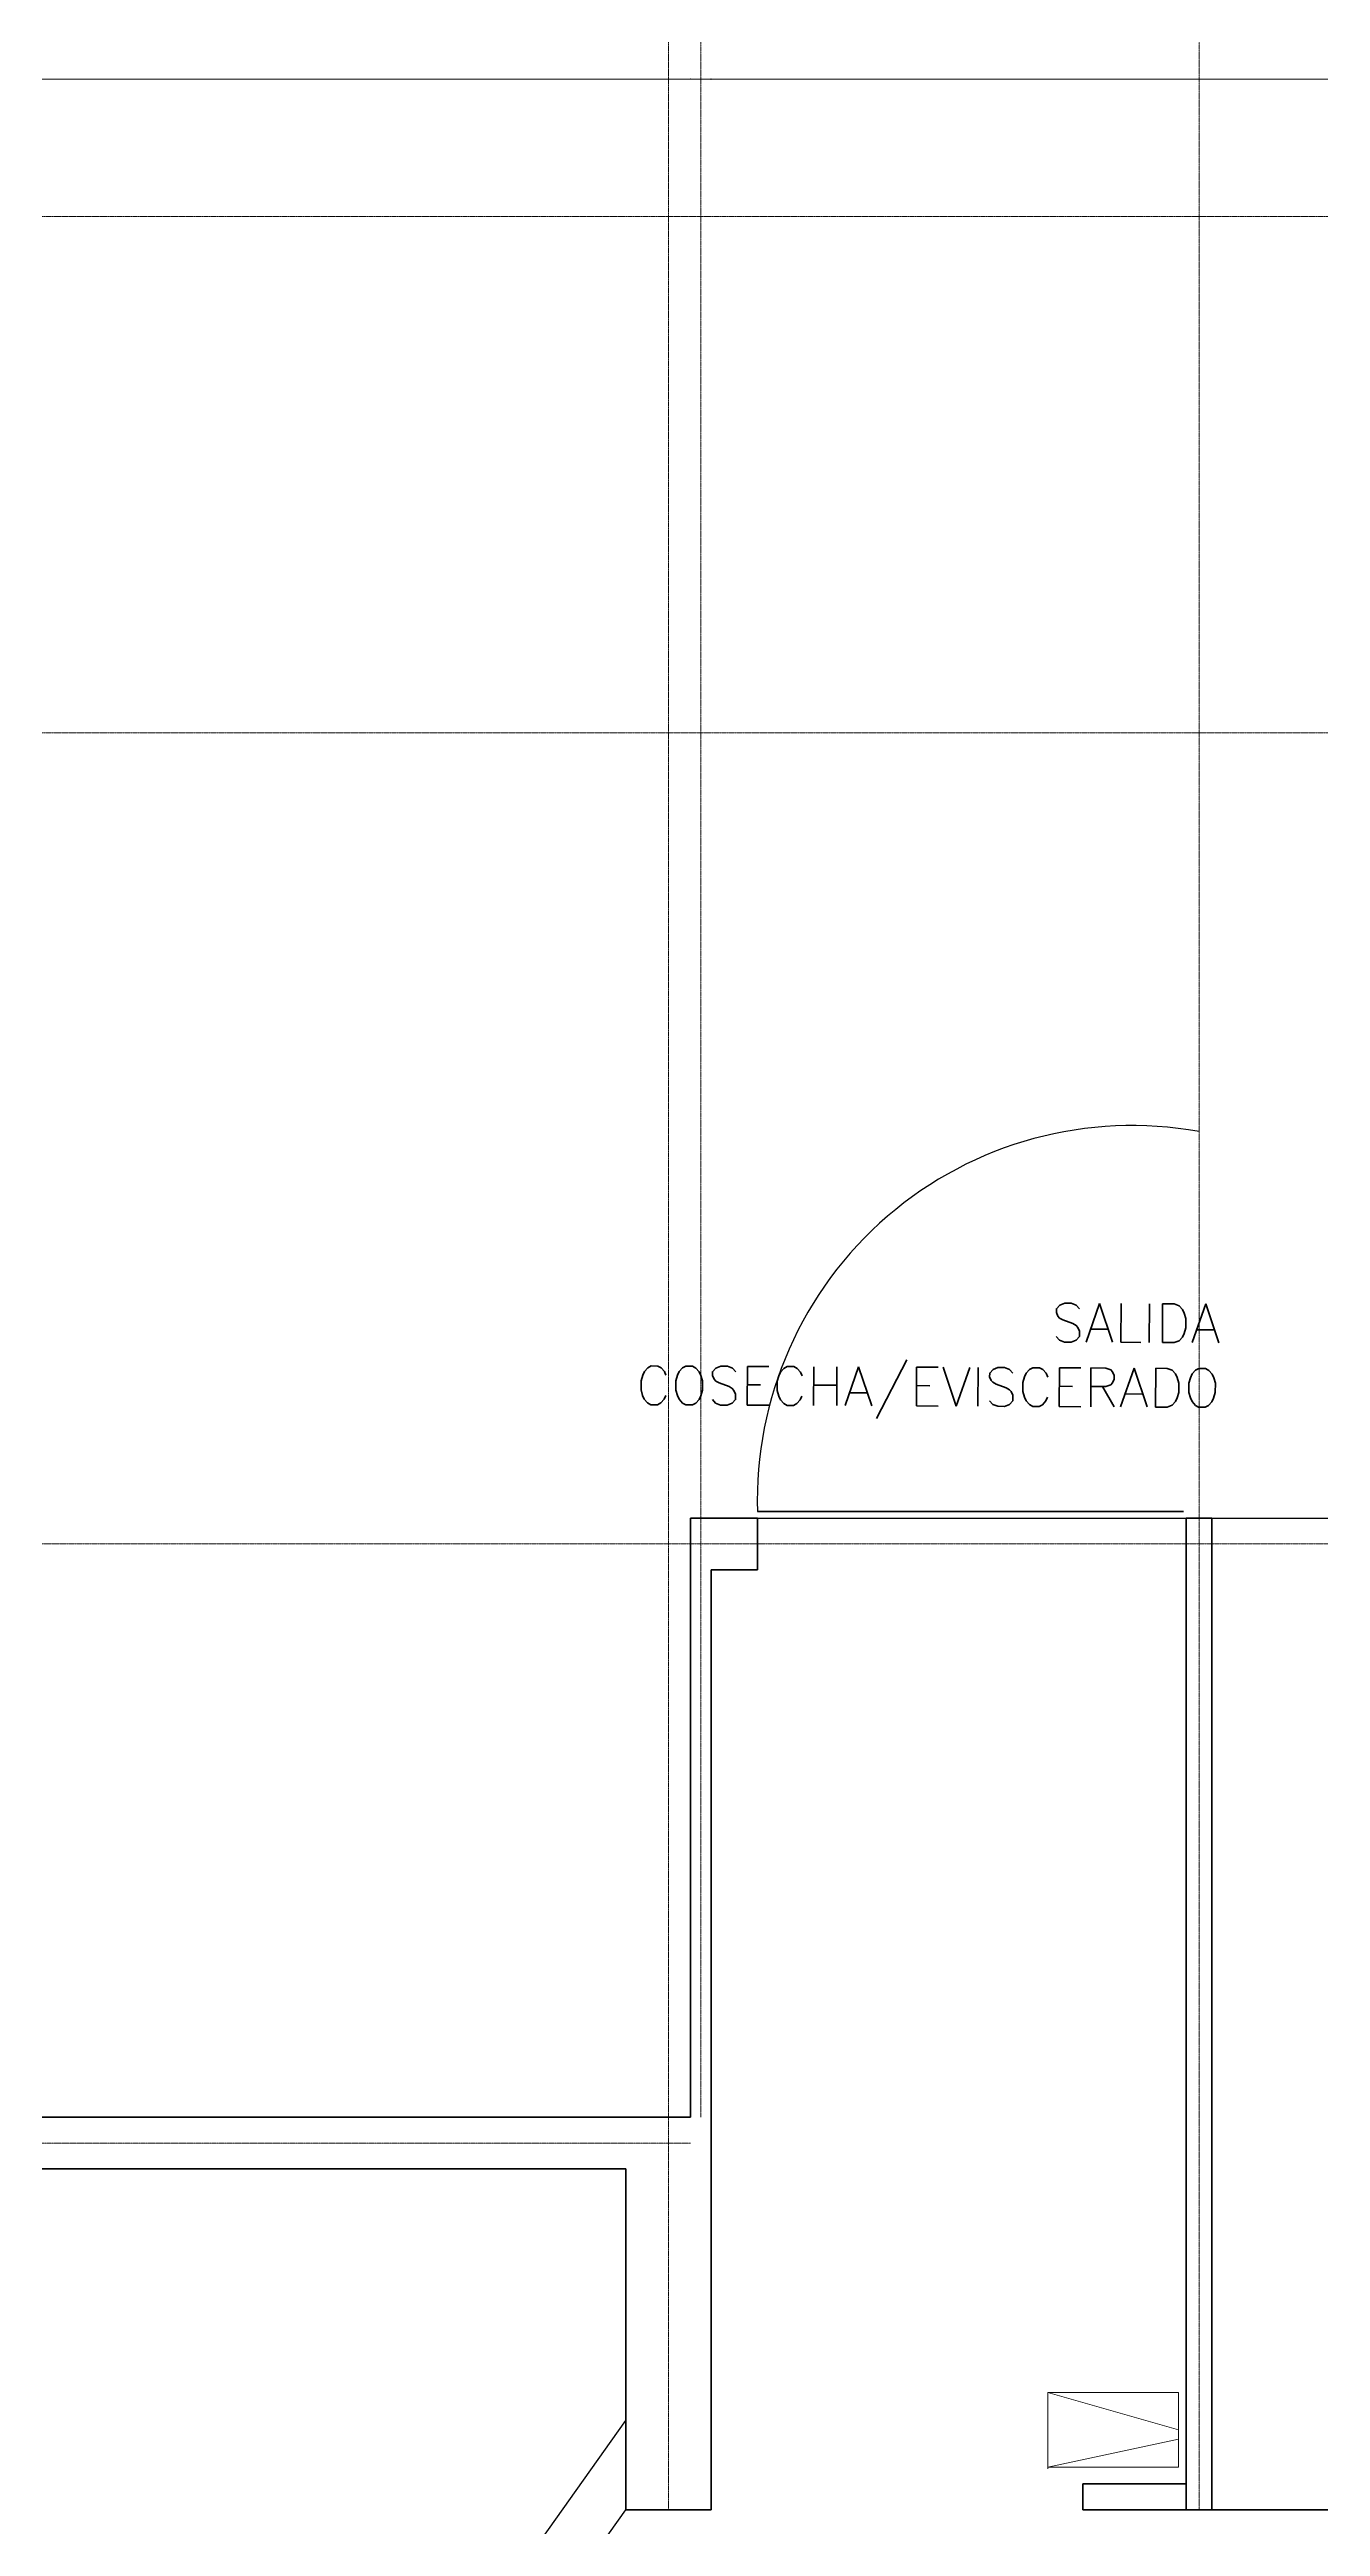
# Model space of a CAD drawing. Header units: inches. Extents: x -955375 to 106222, y -96450 to 64845.
# Drawn here: x 10340 to 15375, y 49953 to 59763 of the extents above; entities that cross this region are included whole.
import ezdxf

# ---------------------------------------------------------------- set-up
doc = ezdxf.new("R2010")
doc.units = ezdxf.units.IN
doc.header["$MEASUREMENT"] = 0
doc.linetypes.add('CENTER2', pattern=[1.125, 0.75, -0.125, 0.125, -0.125])
doc.linetypes.add('CONTINUA', pattern=[0])
for name, color, linetype in [('023_MUROS_2', 7, 'Continuous'), ('A_TEXTOLOCAL', 3, 'Continuous'), ('DIBUJO', 2, 'Continuous')]:
    doc.layers.add(name, color=color, linetype=linetype)
doc.layers.add('06 textos y cotas', color=4, linetype='Continuous', lineweight=15)
doc.layers.add('ACHUTECH', color=24, linetype='Continuous', lineweight=18)
doc.styles.get("Standard").update_dxf_attribs({"font": 'isocp2.shx'})
doc.styles.add('TEXTO-100', font='romans.shx', dxfattribs={"height": 0.15})
doc.dimstyles.new('SUPERPEQUEÑA', dxfattribs={"dimtxt": 0.1, "dimasz": 0.05, "dimexe": 0.1, "dimexo": 0.15, "dimgap": 0.05, "dimtad": 1, "dimzin": 0, "dimdsep": 46, "dimtxsty": 'Standard', "dimblk1": 'CRUZZ', "dimblk2": 'CRUZZ', "dimsah": 1, "dimcen": 0.03, "dimse1": 1, "dimse2": 1, "dimclrd": 109, "dimclre": 4, "dimclrt": 173, "dimadec": 0, "dimazin": 0, "dimtfac": 1, "dimtix": 1, "dimtmove": 1, "dimatfit": 3, "dimldrblk": 'CRUZZ', "dimfxl": 1, "dimtolj": 1, "dimtzin": 0, "dimlwd": -1, "dimarcsym": 0})

# ---------------------------------------------------------------- blocks, each defined once
blk = doc.blocks.new('CRUZ')
at = {"layer": 'DIBUJO', "color": 7, "lineweight": -3}
for p, q in [((-0.2186156304733231, 0), (0.2186156304733231, 0)), ((0, 0.2186156304733231), (0, -0.2186156304733231))]:
    blk.add_line(p, q, dxfattribs=at)
at = {"layer": 'DIBUJO', "color": 7, "lineweight": -3, "const_width": 0.05}
blk.add_lwpolyline([(-0.025000000000091, 0, 1), (0.025000000000091, 0, 1)], format="xyb", close=True, dxfattribs=at)
blk = doc.blocks.new('CRUZZ')
at = {"layer": 'DIBUJO', "color": 3, "xscale": 10, "yscale": 10, "zscale": 10}
blk.add_blockref('CRUZ', (0, 0), dxfattribs=at)
blk = doc.blocks.new('*D117')
at = {"layer": 'ACHUTECH', "color": 7, "ltscale": 500, "transparency": 16777216}
blk.add_line((6592.289503182701, 59645.70909224465), (12622.84246573876, 59645.70909224465), dxfattribs=at)
at = {"layer": 'Defpoints', "color": 0, "linetype": 'CONTINUA', "ltscale": 500, "transparency": 16777216}
for p in [(12622.89246573876, 59645.70909224465), (12622.89246573876, 51369.33898891225), (6592.2395031827, 47934.21448270897)]:
    blk.add_point(p, dxfattribs=at)
at = {"layer": 'ACHUTECH', "color": 7, "linetype": 'CONTINUA', "ltscale": 500, "transparency": 16777216, "xscale": 0.05, "yscale": 0.05, "zscale": 0.05, "rotation": 180}
blk.add_blockref('CRUZZ', (6592.239503182701, 59645.70909224465), dxfattribs=at)
at = {"layer": 'ACHUTECH', "color": 7, "linetype": 'CONTINUA', "ltscale": 500, "transparency": 16777216, "xscale": 0.05, "yscale": 0.05, "zscale": 0.05}
blk.add_blockref('CRUZZ', (12622.89246573876, 59645.70909224465), dxfattribs=at)
at = {"layer": 'ACHUTECH', "color": 7, "linetype": 'CONTINUA', "lineweight": 13, "ltscale": 500, "transparency": 16777216, "insert": (9607.565984460733, 59645.80409224465), "char_height": 0.15, "attachment_point": 5}
blk.add_mtext('\\A1;6030.65', dxfattribs=at)
blk = doc.blocks.new('*D118')
at = {"layer": 'ACHUTECH', "color": 7, "ltscale": 500, "transparency": 16777216}
blk.add_line((12622.94246573876, 59645.70909224465), (12960.37676872899, 59645.70909224465), dxfattribs=at)
at = {"layer": 'Defpoints', "color": 0, "linetype": 'CONTINUA', "ltscale": 500, "transparency": 16777216}
for p in [(12960.42676872899, 59645.70909224465), (12622.89246573876, 51369.33898891225), (12960.42676872899, 50019.20177695065)]:
    blk.add_point(p, dxfattribs=at)
at = {"layer": 'ACHUTECH', "color": 7, "linetype": 'CONTINUA', "ltscale": 500, "transparency": 16777216, "xscale": 0.05, "yscale": 0.05, "zscale": 0.05, "rotation": 180}
blk.add_blockref('CRUZZ', (12622.89246573876, 59645.70909224465), dxfattribs=at)
at = {"layer": 'ACHUTECH', "color": 7, "linetype": 'CONTINUA', "ltscale": 500, "transparency": 16777216, "xscale": 0.05, "yscale": 0.05, "zscale": 0.05}
blk.add_blockref('CRUZZ', (12960.42676872899, 59645.70909224465), dxfattribs=at)
at = {"layer": 'ACHUTECH', "color": 7, "linetype": 'CONTINUA', "lineweight": 13, "ltscale": 500, "transparency": 16777216, "insert": (12791.65961723388, 59645.80409224465), "char_height": 0.15, "attachment_point": 5}
blk.add_mtext('\\A1;337.53', dxfattribs=at)
blk = doc.blocks.new('*D119')
at = {"layer": 'ACHUTECH', "color": 7, "ltscale": 500, "transparency": 16777216}
blk.add_line((12960.37676872899, 59645.70909224465), (12878.65027103453, 59645.70909224465), dxfattribs=at)
at = {"layer": 'Defpoints', "color": 0, "linetype": 'CONTINUA', "ltscale": 500, "transparency": 16777216}
for p in [(12878.60027103453, 59645.70909224465), (12878.60027103453, 53946.87366629363), (12960.42676872899, 50019.20177695065)]:
    blk.add_point(p, dxfattribs=at)
at = {"layer": 'ACHUTECH', "color": 7, "linetype": 'CONTINUA', "ltscale": 500, "transparency": 16777216, "xscale": 0.05, "yscale": 0.05, "zscale": 0.05, "rotation": 180}
blk.add_blockref('CRUZZ', (12878.60027103453, 59645.70909224465), dxfattribs=at)
at = {"layer": 'ACHUTECH', "color": 7, "linetype": 'CONTINUA', "ltscale": 500, "transparency": 16777216, "xscale": 0.05, "yscale": 0.05, "zscale": 0.05}
blk.add_blockref('CRUZZ', (12960.42676872899, 59645.70909224465), dxfattribs=at)
at = {"layer": 'ACHUTECH', "color": 7, "linetype": 'CONTINUA', "lineweight": 13, "ltscale": 500, "transparency": 16777216, "insert": (12919.51351988176, 59645.80909224465), "char_height": 0.1, "attachment_point": 5}
blk.add_mtext('\\A1;81.83', dxfattribs=at)
blk = doc.blocks.new('*D120')
at = {"layer": 'ACHUTECH', "color": 7, "ltscale": 500, "transparency": 16777216}
blk.add_line((12878.65027103453, 59645.70909224465), (12960.37676872899, 59645.70909224465), dxfattribs=at)
at = {"layer": 'Defpoints', "color": 0, "linetype": 'CONTINUA', "ltscale": 500, "transparency": 16777216}
for p in [(12960.42676872899, 59645.70909224465), (12878.60027103453, 53946.87366629363), (12960.42676872899, 53742.30742205698)]:
    blk.add_point(p, dxfattribs=at)
at = {"layer": 'ACHUTECH', "color": 7, "linetype": 'CONTINUA', "ltscale": 500, "transparency": 16777216, "xscale": 0.05, "yscale": 0.05, "zscale": 0.05, "rotation": 180}
blk.add_blockref('CRUZZ', (12878.60027103453, 59645.70909224465), dxfattribs=at)
at = {"layer": 'ACHUTECH', "color": 7, "linetype": 'CONTINUA', "ltscale": 500, "transparency": 16777216, "xscale": 0.05, "yscale": 0.05, "zscale": 0.05}
blk.add_blockref('CRUZZ', (12960.42676872899, 59645.70909224465), dxfattribs=at)
at = {"layer": 'ACHUTECH', "color": 7, "linetype": 'CONTINUA', "lineweight": 13, "ltscale": 500, "transparency": 16777216, "insert": (12919.51351988176, 59645.80409224465), "char_height": 0.15, "attachment_point": 5}
blk.add_mtext('\\A1;81.83', dxfattribs=at)
blk = doc.blocks.new('*D121')
at = {"layer": 'ACHUTECH', "color": 7, "ltscale": 500, "transparency": 16777216}
blk.add_line((12960.47676872899, 59645.70909224465), (14842.38621570566, 59645.70909224465), dxfattribs=at)
at = {"layer": 'Defpoints', "color": 0, "linetype": 'CONTINUA', "ltscale": 500, "transparency": 16777216}
for p in [(14842.43621570566, 59645.70909224465), (14842.43621570566, 53946.87366629363), (12960.42676872899, 53742.30742205698)]:
    blk.add_point(p, dxfattribs=at)
at = {"layer": 'ACHUTECH', "color": 7, "linetype": 'CONTINUA', "ltscale": 500, "transparency": 16777216, "xscale": 0.05, "yscale": 0.05, "zscale": 0.05, "rotation": 180}
blk.add_blockref('CRUZZ', (12960.42676872899, 59645.70909224465), dxfattribs=at)
at = {"layer": 'ACHUTECH', "color": 7, "linetype": 'CONTINUA', "ltscale": 500, "transparency": 16777216, "xscale": 0.05, "yscale": 0.05, "zscale": 0.05}
blk.add_blockref('CRUZZ', (14842.43621570566, 59645.70909224465), dxfattribs=at)
at = {"layer": 'ACHUTECH', "color": 7, "linetype": 'CONTINUA', "lineweight": 13, "ltscale": 500, "transparency": 16777216, "insert": (13901.43149221732, 59645.80410700843), "char_height": 0.15, "attachment_point": 5}
blk.add_mtext('\\A1;1882.01', dxfattribs=at)
blk = doc.blocks.new('*D122')
at = {"layer": 'ACHUTECH', "color": 7, "ltscale": 500, "transparency": 16777216}
blk.add_line((14842.48621570566, 59645.70909224465), (14944.66933782376, 59645.70909224465), dxfattribs=at)
at = {"layer": 'Defpoints', "color": 0, "linetype": 'CONTINUA', "ltscale": 500, "transparency": 16777216}
for p in [(14944.71933782376, 59645.70909224465), (14842.43621570566, 53946.87366629363), (14944.71933782376, 53946.87366629363)]:
    blk.add_point(p, dxfattribs=at)
at = {"layer": 'ACHUTECH', "color": 7, "linetype": 'CONTINUA', "ltscale": 500, "transparency": 16777216, "xscale": 0.05, "yscale": 0.05, "zscale": 0.05, "rotation": 180}
blk.add_blockref('CRUZZ', (14842.43621570566, 59645.70909224465), dxfattribs=at)
at = {"layer": 'ACHUTECH', "color": 7, "linetype": 'CONTINUA', "ltscale": 500, "transparency": 16777216, "xscale": 0.05, "yscale": 0.05, "zscale": 0.05}
blk.add_blockref('CRUZZ', (14944.71933782376, 59645.70909224465), dxfattribs=at)
at = {"layer": 'ACHUTECH', "color": 7, "linetype": 'CONTINUA', "lineweight": 13, "ltscale": 500, "transparency": 16777216, "insert": (14893.57777676471, 59645.80410700843), "char_height": 0.15, "attachment_point": 5}
blk.add_mtext('\\A1;102.28', dxfattribs=at)
blk = doc.blocks.new('*D123')
at = {"layer": 'ACHUTECH', "color": 7, "ltscale": 500, "transparency": 16777216}
blk.add_line((14944.76933782375, 59645.70909224465), (16737.67552156553, 59645.70909224465), dxfattribs=at)
at = {"layer": 'Defpoints', "color": 0, "linetype": 'CONTINUA', "ltscale": 500, "transparency": 16777216}
for p in [(16737.72552156553, 59645.70909224465), (14944.71933782376, 53946.87366629363), (16737.72552156553, 53817.25279494846)]:
    blk.add_point(p, dxfattribs=at)
at = {"layer": 'ACHUTECH', "color": 7, "linetype": 'CONTINUA', "ltscale": 500, "transparency": 16777216, "xscale": 0.05, "yscale": 0.05, "zscale": 0.05, "rotation": 180}
blk.add_blockref('CRUZZ', (14944.71933782376, 59645.70909224465), dxfattribs=at)
at = {"layer": 'ACHUTECH', "color": 7, "linetype": 'CONTINUA', "ltscale": 500, "transparency": 16777216, "xscale": 0.05, "yscale": 0.05, "zscale": 0.05}
blk.add_blockref('CRUZZ', (16737.72552156553, 59645.70909224465), dxfattribs=at)
at = {"layer": 'ACHUTECH', "color": 7, "linetype": 'CONTINUA', "lineweight": 13, "ltscale": 500, "transparency": 16777216, "insert": (15841.22242969464, 59645.80409224465), "char_height": 0.15, "attachment_point": 5}
blk.add_mtext('\\A1;1793.01', dxfattribs=at)
blk = doc.blocks.new('*D145')
at = {"layer": 'ACHUTECH', "color": 7, "ltscale": 500, "transparency": 16777216}
blk.add_line((6592.289503182701, 59885.50862510275), (13144.48638854178, 59885.50862510275), dxfattribs=at)
at = {"layer": 'Defpoints', "color": 0, "linetype": 'CONTINUA', "ltscale": 500, "transparency": 16777216}
for p in [(13144.53638854178, 59885.50862510275), (13144.53638854178, 53946.87366629363), (6592.2395031827, 47934.21448270897)]:
    blk.add_point(p, dxfattribs=at)
at = {"layer": 'ACHUTECH', "color": 7, "linetype": 'CONTINUA', "ltscale": 500, "transparency": 16777216, "xscale": 0.05, "yscale": 0.05, "zscale": 0.05, "rotation": 180}
blk.add_blockref('CRUZZ', (6592.239503182701, 59885.50862510275), dxfattribs=at)
at = {"layer": 'ACHUTECH', "color": 7, "linetype": 'CONTINUA', "ltscale": 500, "transparency": 16777216, "xscale": 0.05, "yscale": 0.05, "zscale": 0.05}
blk.add_blockref('CRUZZ', (13144.53638854178, 59885.50862510275), dxfattribs=at)
at = {"layer": 'ACHUTECH', "color": 7, "linetype": 'CONTINUA', "lineweight": 13, "ltscale": 500, "transparency": 16777216, "insert": (9868.38794586224, 59885.60363986653), "char_height": 0.15, "attachment_point": 5}
blk.add_mtext('\\A1;6552.30', dxfattribs=at)
blk = doc.blocks.new('*D146')
at = {"layer": 'ACHUTECH', "color": 7, "ltscale": 500, "transparency": 16777216}
blk.add_line((13144.58638854177, 59885.50862510275), (14842.38621570566, 59885.50862510275), dxfattribs=at)
at = {"layer": 'Defpoints', "color": 0, "linetype": 'CONTINUA', "ltscale": 500, "transparency": 16777216}
for p in [(14842.43621570566, 59885.50862510275), (13144.53638854178, 53946.87366629363), (14842.43621570566, 53946.87366629363)]:
    blk.add_point(p, dxfattribs=at)
at = {"layer": 'ACHUTECH', "color": 7, "linetype": 'CONTINUA', "ltscale": 500, "transparency": 16777216, "xscale": 0.05, "yscale": 0.05, "zscale": 0.05, "rotation": 180}
blk.add_blockref('CRUZZ', (13144.53638854178, 59885.50862510275), dxfattribs=at)
at = {"layer": 'ACHUTECH', "color": 7, "linetype": 'CONTINUA', "ltscale": 500, "transparency": 16777216, "xscale": 0.05, "yscale": 0.05, "zscale": 0.05}
blk.add_blockref('CRUZZ', (14842.43621570566, 59885.50862510275), dxfattribs=at)
at = {"layer": 'ACHUTECH', "color": 7, "linetype": 'CONTINUA', "lineweight": 13, "ltscale": 500, "transparency": 16777216, "insert": (13993.48630212372, 59885.60362510275), "char_height": 0.15, "attachment_point": 5}
blk.add_mtext('\\A1;1697.90', dxfattribs=at)
blk = doc.blocks.new('*D147')
at = {"layer": 'ACHUTECH', "color": 7, "ltscale": 500, "transparency": 16777216}
blk.add_line((14842.48621570566, 59885.50862510275), (14944.66933782376, 59885.50862510275), dxfattribs=at)
at = {"layer": 'Defpoints', "color": 0, "linetype": 'CONTINUA', "ltscale": 500, "transparency": 16777216}
for p in [(14944.71933782376, 59885.50862510275), (14842.43621570566, 53946.87366629363), (14944.71933782376, 53946.87366629363)]:
    blk.add_point(p, dxfattribs=at)
at = {"layer": 'ACHUTECH', "color": 7, "linetype": 'CONTINUA', "ltscale": 500, "transparency": 16777216, "xscale": 0.05, "yscale": 0.05, "zscale": 0.05, "rotation": 180}
blk.add_blockref('CRUZZ', (14842.43621570566, 59885.50862510275), dxfattribs=at)
at = {"layer": 'ACHUTECH', "color": 7, "linetype": 'CONTINUA', "ltscale": 500, "transparency": 16777216, "xscale": 0.05, "yscale": 0.05, "zscale": 0.05}
blk.add_blockref('CRUZZ', (14944.71933782376, 59885.50862510275), dxfattribs=at)
at = {"layer": 'ACHUTECH', "color": 7, "linetype": 'CONTINUA', "lineweight": 13, "ltscale": 500, "transparency": 16777216, "insert": (14893.57777676471, 59885.60363986653), "char_height": 0.15, "attachment_point": 5}
blk.add_mtext('\\A1;102.28', dxfattribs=at)
blk = doc.blocks.new('*D148')
at = {"layer": 'ACHUTECH', "color": 7, "ltscale": 500, "transparency": 16777216}
blk.add_line((14944.76933782375, 59885.50862510275), (16335.71979863299, 59885.50862510275), dxfattribs=at)
at = {"layer": 'Defpoints', "color": 0, "linetype": 'CONTINUA', "ltscale": 500, "transparency": 16777216}
for p in [(16335.76979863299, 59885.50862510275), (14944.71933782376, 53946.87366629363), (16335.76979863299, 53946.87366629363)]:
    blk.add_point(p, dxfattribs=at)
at = {"layer": 'ACHUTECH', "color": 7, "linetype": 'CONTINUA', "ltscale": 500, "transparency": 16777216, "xscale": 0.05, "yscale": 0.05, "zscale": 0.05, "rotation": 180}
blk.add_blockref('CRUZZ', (14944.71933782376, 59885.50862510275), dxfattribs=at)
at = {"layer": 'ACHUTECH', "color": 7, "linetype": 'CONTINUA', "ltscale": 500, "transparency": 16777216, "xscale": 0.05, "yscale": 0.05, "zscale": 0.05}
blk.add_blockref('CRUZZ', (16335.76979863299, 59885.50862510275), dxfattribs=at)
at = {"layer": 'ACHUTECH', "color": 7, "linetype": 'CONTINUA', "lineweight": 13, "ltscale": 500, "transparency": 16777216, "insert": (15640.24456822837, 59885.60362510275), "char_height": 0.15, "attachment_point": 5}
blk.add_mtext('\\A1;1391.05', dxfattribs=at)
blk = doc.blocks.new('*D178')
at = {"layer": 'ACHUTECH', "color": 7, "ltscale": 500, "transparency": 16777216}
blk.add_line((6285.440136827592, 60544.61916596607), (93195.30900075375, 60544.61916596607), dxfattribs=at)
at = {"layer": 'Defpoints', "color": 0, "linetype": 'CONTINUA', "ltscale": 500, "transparency": 16777216}
for p in [(93195.35900075376, 60544.61916596607), (93195.35900075376, 48341.75857421166), (6285.390136827591, 47809.8863391949)]:
    blk.add_point(p, dxfattribs=at)
at = {"layer": 'ACHUTECH', "color": 7, "linetype": 'CONTINUA', "ltscale": 500, "transparency": 16777216, "xscale": 0.05, "yscale": 0.05, "zscale": 0.05, "rotation": 180}
blk.add_blockref('CRUZZ', (6285.390136827592, 60544.61916596607), dxfattribs=at)
at = {"layer": 'ACHUTECH', "color": 7, "linetype": 'CONTINUA', "ltscale": 500, "transparency": 16777216, "xscale": 0.05, "yscale": 0.05, "zscale": 0.05}
blk.add_blockref('CRUZZ', (93195.35900075376, 60544.61916596607), dxfattribs=at)
at = {"layer": 'ACHUTECH', "color": 7, "linetype": 'CONTINUA', "lineweight": 13, "ltscale": 500, "transparency": 16777216, "insert": (49740.37456879067, 60544.71416596607), "char_height": 0.15, "attachment_point": 5}
blk.add_mtext('\\A1;86909.97', dxfattribs=at)
blk = doc.blocks.new('*D42')
at = {"layer": 'ACHUTECH', "color": 7, "ltscale": 500, "transparency": 16777216}
blk.add_line((5459.321364382964, 59153.03458211518), (5459.321364382964, 59050.851459997), dxfattribs=at)
at = {"layer": 'Defpoints', "color": 0, "linetype": 'CONTINUA', "ltscale": 500, "transparency": 16777216}
for p in [(25610.52918921794, 59153.08458211519), (5459.321364382964, 59050.801459997), (25712.81231133616, 59050.801459997)]:
    blk.add_point(p, dxfattribs=at)
at = {"layer": 'ACHUTECH', "color": 7, "linetype": 'CONTINUA', "ltscale": 500, "transparency": 16777216, "xscale": 0.05, "yscale": 0.05, "zscale": 0.05}
for p, rotation in [((5459.321364382964, 59153.08458211518), 90), ((5459.321364382964, 59050.801459997), 270)]:
    blk.add_blockref('CRUZZ', p, dxfattribs=dict(at, rotation=rotation))
at = {"layer": 'ACHUTECH', "color": 7, "linetype": 'CONTINUA', "lineweight": 13, "ltscale": 500, "transparency": 16777216, "insert": (5459.2263496192, 59101.94302105607), "char_height": 0.15, "attachment_point": 5, "rotation": 90}
blk.add_mtext('\\A1;102.28', dxfattribs=at)
blk = doc.blocks.new('*D43')
at = {"layer": 'ACHUTECH', "color": 7, "ltscale": 500, "transparency": 16777216}
blk.add_line((5459.321364382964, 59050.75145999699), (5459.321364382964, 57107.47213974901), dxfattribs=at)
at = {"layer": 'Defpoints', "color": 0, "linetype": 'CONTINUA', "ltscale": 500, "transparency": 16777216}
for p in [(25712.81231133616, 59050.801459997), (5459.321364382964, 57107.42213974901), (25712.81231133616, 57107.42213974902)]:
    blk.add_point(p, dxfattribs=at)
at = {"layer": 'ACHUTECH', "color": 7, "linetype": 'CONTINUA', "ltscale": 500, "transparency": 16777216, "xscale": 0.05, "yscale": 0.05, "zscale": 0.05}
for p, rotation in [((5459.321364382964, 59050.801459997), 90), ((5459.321364382964, 57107.42213974901), 270)]:
    blk.add_blockref('CRUZZ', p, dxfattribs=dict(at, rotation=rotation))
at = {"layer": 'ACHUTECH', "color": 7, "linetype": 'CONTINUA', "lineweight": 13, "ltscale": 500, "transparency": 16777216, "insert": (5459.226364382979, 58079.11179987299), "char_height": 0.15, "attachment_point": 5, "rotation": 90}
blk.add_mtext('\\A1;1943.38', dxfattribs=at)
blk = doc.blocks.new('*D44')
at = {"layer": 'ACHUTECH', "color": 7, "ltscale": 500, "transparency": 16777216}
blk.add_line((5459.321364382964, 57107.37213974901), (5459.321364382964, 57005.18901763083), dxfattribs=at)
at = {"layer": 'Defpoints', "color": 0, "linetype": 'CONTINUA', "ltscale": 500, "transparency": 16777216}
for p in [(25712.81231133616, 57107.42213974902), (5459.321364382964, 57005.13901763083), (25712.81231133616, 57005.13901763083)]:
    blk.add_point(p, dxfattribs=at)
at = {"layer": 'ACHUTECH', "color": 7, "linetype": 'CONTINUA', "ltscale": 500, "transparency": 16777216, "xscale": 0.05, "yscale": 0.05, "zscale": 0.05}
for p, rotation in [((5459.321364382964, 57107.42213974901), 90), ((5459.321364382964, 57005.13901763083), 270)]:
    blk.add_blockref('CRUZZ', p, dxfattribs=dict(at, rotation=rotation))
at = {"layer": 'ACHUTECH', "color": 7, "linetype": 'CONTINUA', "lineweight": 13, "ltscale": 500, "transparency": 16777216, "insert": (5459.2263496192, 57056.2805786899), "char_height": 0.15, "attachment_point": 5, "rotation": 90}
blk.add_mtext('\\A1;102.28', dxfattribs=at)
blk = doc.blocks.new('*D45')
at = {"layer": 'ACHUTECH', "color": 7, "ltscale": 500, "transparency": 16777216}
blk.add_line((5459.321364382963, 57005.08901763082), (5459.321364382964, 53946.92366629365), dxfattribs=at)
at = {"layer": 'Defpoints', "color": 0, "linetype": 'CONTINUA', "ltscale": 500, "transparency": 16777216}
for p in [(25712.81231133616, 57005.13901763083), (5459.321364382964, 53946.87366629365), (20911.68264156266, 53946.87366629366)]:
    blk.add_point(p, dxfattribs=at)
at = {"layer": 'ACHUTECH', "color": 7, "linetype": 'CONTINUA', "ltscale": 500, "transparency": 16777216, "xscale": 0.05, "yscale": 0.05, "zscale": 0.05}
for p, rotation in [((5459.321364382963, 57005.13901763083), 90), ((5459.321364382964, 53946.87366629365), 270)]:
    blk.add_blockref('CRUZZ', p, dxfattribs=dict(at, rotation=rotation))
at = {"layer": 'ACHUTECH', "color": 7, "linetype": 'CONTINUA', "lineweight": 13, "ltscale": 500, "transparency": 16777216, "insert": (5459.226349619199, 55476.00634196222), "char_height": 0.15, "attachment_point": 5, "rotation": 90}
blk.add_mtext('\\A1;3058.27', dxfattribs=at)
blk = doc.blocks.new('*D46')
at = {"layer": 'ACHUTECH', "color": 7, "ltscale": 500, "transparency": 16777216}
blk.add_line((5459.321364382964, 53946.82366629365), (5459.321364382964, 53742.35742205701), dxfattribs=at)
at = {"layer": 'Defpoints', "color": 0, "linetype": 'CONTINUA', "ltscale": 500, "transparency": 16777216}
for p in [(20911.68264156266, 53946.87366629366), (5459.321364382964, 53742.30742205701), (20911.68264156266, 53742.30742205701)]:
    blk.add_point(p, dxfattribs=at)
at = {"layer": 'ACHUTECH', "color": 7, "linetype": 'CONTINUA', "ltscale": 500, "transparency": 16777216, "xscale": 0.05, "yscale": 0.05, "zscale": 0.05}
for p, rotation in [((5459.321364382964, 53946.87366629365), 90), ((5459.321364382964, 53742.30742205701), 270)]:
    blk.add_blockref('CRUZZ', p, dxfattribs=dict(at, rotation=rotation))
at = {"layer": 'ACHUTECH', "color": 7, "linetype": 'CONTINUA', "lineweight": 13, "ltscale": 500, "transparency": 16777216, "insert": (5459.226349619199, 53844.59054417531), "char_height": 0.15, "attachment_point": 5, "rotation": 90}
blk.add_mtext('\\A1;204.57', dxfattribs=at)
blk = doc.blocks.new('*D47')
at = {"layer": 'ACHUTECH', "color": 7, "ltscale": 500, "transparency": 16777216}
blk.add_line((5459.321364382964, 53742.257422057), (5459.321364382964, 51573.95523314897), dxfattribs=at)
at = {"layer": 'Defpoints', "color": 0, "linetype": 'CONTINUA', "ltscale": 500, "transparency": 16777216}
for p in [(20911.68264156266, 53742.30742205701), (5459.321364382964, 51573.90523314897), (12422.18350574395, 51573.90523314897)]:
    blk.add_point(p, dxfattribs=at)
at = {"layer": 'ACHUTECH', "color": 7, "linetype": 'CONTINUA', "ltscale": 500, "transparency": 16777216, "xscale": 0.05, "yscale": 0.05, "zscale": 0.05}
for p, rotation in [((5459.321364382964, 53742.30742205701), 90), ((5459.321364382964, 51573.90523314897), 270)]:
    blk.add_blockref('CRUZZ', p, dxfattribs=dict(at, rotation=rotation))
at = {"layer": 'ACHUTECH', "color": 7, "linetype": 'CONTINUA', "lineweight": 13, "ltscale": 500, "transparency": 16777216, "insert": (5459.226349619199, 52658.10632760297), "char_height": 0.15, "attachment_point": 5, "rotation": 90}
blk.add_mtext('\\A1;2168.40', dxfattribs=at)
blk = doc.blocks.new('*D48')
at = {"layer": 'ACHUTECH', "color": 7, "ltscale": 500, "transparency": 16777216}
blk.add_line((5459.321364382964, 51573.85523314896), (5459.321364382964, 51369.38898891228), dxfattribs=at)
at = {"layer": 'Defpoints', "color": 0, "linetype": 'CONTINUA', "ltscale": 500, "transparency": 16777216}
for p in [(12422.18350574395, 51573.90523314897), (5459.321364382964, 51369.33898891228), (12166.47570044817, 51369.33898891228)]:
    blk.add_point(p, dxfattribs=at)
at = {"layer": 'ACHUTECH', "color": 7, "linetype": 'CONTINUA', "ltscale": 500, "transparency": 16777216, "xscale": 0.05, "yscale": 0.05, "zscale": 0.05}
for p, rotation in [((5459.321364382964, 51573.90523314897), 90), ((5459.321364382964, 51369.33898891228), 270)]:
    blk.add_blockref('CRUZZ', p, dxfattribs=dict(at, rotation=rotation))
at = {"layer": 'ACHUTECH', "color": 7, "linetype": 'CONTINUA', "lineweight": 13, "ltscale": 500, "transparency": 16777216, "insert": (5459.226349619198, 51471.62211103061), "char_height": 0.15, "attachment_point": 5, "rotation": 90}
blk.add_mtext('\\A1;204.57', dxfattribs=at)
blk = doc.blocks.new('*D49')
at = {"layer": 'ACHUTECH', "color": 7, "ltscale": 500, "transparency": 16777216}
blk.add_line((5459.321364382959, 51369.28898891227), (5459.321364382964, 33940.34497995264), dxfattribs=at)
at = {"layer": 'Defpoints', "color": 0, "linetype": 'CONTINUA', "ltscale": 500, "transparency": 16777216}
for p in [(12166.47570044817, 51369.33898891228), (5459.321364382964, 33940.29497995264), (6135.822737892113, 33940.29497995264)]:
    blk.add_point(p, dxfattribs=at)
at = {"layer": 'ACHUTECH', "color": 7, "linetype": 'CONTINUA', "ltscale": 500, "transparency": 16777216, "xscale": 0.05, "yscale": 0.05, "zscale": 0.05}
for p, rotation in [((5459.321364382959, 51369.33898891228), 90), ((5459.321364382964, 33940.29497995264), 270)]:
    blk.add_blockref('CRUZZ', p, dxfattribs=dict(at, rotation=rotation))
at = {"layer": 'ACHUTECH', "color": 7, "linetype": 'CONTINUA', "lineweight": 13, "ltscale": 500, "transparency": 16777216, "insert": (5459.226349619194, 42654.81698443244), "char_height": 0.15, "attachment_point": 5, "rotation": 90}
blk.add_mtext('\\A1;17429.04', dxfattribs=at)
blk = doc.blocks.new('*D183')
at = {"layer": 'ACHUTECH', "color": 7, "ltscale": 500, "transparency": 16777216}
blk.add_line((5118.652739258278, 59050.75145999699), (5118.652739258278, 56381.26197270874), dxfattribs=at)
at = {"layer": 'Defpoints', "color": 0, "linetype": 'CONTINUA', "ltscale": 500, "transparency": 16777216}
for p in [(26169.22907662675, 59050.801459997), (5118.652739258278, 56381.21197270873), (26169.2290766271, 56381.21197270874)]:
    blk.add_point(p, dxfattribs=at)
at = {"layer": 'ACHUTECH', "color": 7, "linetype": 'CONTINUA', "ltscale": 500, "transparency": 16777216, "xscale": 0.05, "yscale": 0.05, "zscale": 0.05}
for p, rotation in [((5118.652739258278, 59050.801459997), 90), ((5118.652739258278, 56381.21197270873), 270)]:
    blk.add_blockref('CRUZZ', p, dxfattribs=dict(at, rotation=rotation))
at = {"layer": 'ACHUTECH', "color": 7, "linetype": 'CONTINUA', "lineweight": 13, "ltscale": 500, "transparency": 16777216, "insert": (5118.557724494513, 57716.00671635285), "char_height": 0.15, "attachment_point": 5, "rotation": 90}
blk.add_mtext('\\A1;2669.59', dxfattribs=at)
blk = doc.blocks.new('*D184')
at = {"layer": 'ACHUTECH', "color": 7, "ltscale": 500, "transparency": 16777216}
blk.add_line((5118.652739258277, 56381.16197270873), (5118.652739258278, 54499.25252573177), dxfattribs=at)
at = {"layer": 'Defpoints', "color": 0, "linetype": 'CONTINUA', "ltscale": 500, "transparency": 16777216}
for p in [(26169.2290766271, 56381.21197270874), (5118.652739258278, 54499.20252573177), (26169.2290766271, 54499.20252573177)]:
    blk.add_point(p, dxfattribs=at)
at = {"layer": 'ACHUTECH', "color": 7, "linetype": 'CONTINUA', "ltscale": 500, "transparency": 16777216, "xscale": 0.05, "yscale": 0.05, "zscale": 0.05}
for p, rotation in [((5118.652739258277, 56381.21197270873), 90), ((5118.652739258278, 54499.20252573177), 270)]:
    blk.add_blockref('CRUZZ', p, dxfattribs=dict(at, rotation=rotation))
at = {"layer": 'ACHUTECH', "color": 7, "linetype": 'CONTINUA', "lineweight": 13, "ltscale": 500, "transparency": 16777216, "insert": (5118.557724494513, 55440.20724922024), "char_height": 0.15, "attachment_point": 5, "rotation": 90}
blk.add_mtext('\\A1;1882.01', dxfattribs=at)
blk = doc.blocks.new('*D185')
at = {"layer": 'ACHUTECH', "color": 7, "ltscale": 500, "transparency": 16777216}
blk.add_line((5118.652739258271, 54499.15252573176), (5118.652739258278, 25409.93259528557), dxfattribs=at)
at = {"layer": 'Defpoints', "color": 0, "linetype": 'CONTINUA', "ltscale": 500, "transparency": 16777216}
for p in [(26169.2290766271, 54499.20252573177), (5118.652739258278, 25409.88259528557), (6592.239503181772, 25409.88259528557)]:
    blk.add_point(p, dxfattribs=at)
at = {"layer": 'ACHUTECH', "color": 7, "linetype": 'CONTINUA', "ltscale": 500, "transparency": 16777216, "xscale": 0.05, "yscale": 0.05, "zscale": 0.05}
for p, rotation in [((5118.652739258271, 54499.20252573177), 90), ((5118.652739258278, 25409.88259528557), 270)]:
    blk.add_blockref('CRUZZ', p, dxfattribs=dict(at, rotation=rotation))
at = {"layer": 'ACHUTECH', "color": 7, "linetype": 'CONTINUA', "lineweight": 13, "ltscale": 500, "transparency": 16777216, "insert": (5118.557651990653, 39954.54256050866), "char_height": 0.15, "attachment_point": 5, "rotation": 90}
blk.add_mtext('\\A1;29089.32', dxfattribs=at)
blk = doc.blocks.new('*D201')
at = {"layer": 'ACHUTECH', "color": 7, "ltscale": 500, "transparency": 16777216}
blk.add_line((4340.116277026855, 59153.03458211518), (4340.116277026864, 15437.32818875104), dxfattribs=at)
at = {"layer": 'Defpoints', "color": 0, "linetype": 'CONTINUA', "ltscale": 500, "transparency": 16777216}
for p in [(21639.1496804671, 59153.08458211519), (4340.116277026864, 15437.27818875104), (6285.390136826663, 15437.27818875104)]:
    blk.add_point(p, dxfattribs=at)
at = {"layer": 'ACHUTECH', "color": 7, "linetype": 'CONTINUA', "ltscale": 500, "transparency": 16777216, "xscale": 0.05, "yscale": 0.05, "zscale": 0.05}
for p, rotation in [((4340.116277026855, 59153.08458211518), 90), ((4340.116277026864, 15437.27818875104), 270)]:
    blk.add_blockref('CRUZZ', p, dxfattribs=dict(at, rotation=rotation))
at = {"layer": 'ACHUTECH', "color": 7, "linetype": 'CONTINUA', "lineweight": 13, "ltscale": 500, "transparency": 16777216, "insert": (4340.021277026869, 37295.1813854331), "char_height": 0.15, "attachment_point": 5, "rotation": 90}
blk.add_mtext('\\A1;43715.81', dxfattribs=at)
blk = doc.blocks.new('canoa')
at = {"color": 7}
for p, q in [((630.939137186958, -206.7755472227352), (631.4454829276424, -206.9205977593153)), ((630.939137186958, -206.7755472227352), (630.9391371869581, -207.0711480626689)), ((631.4454829276423, -206.7755472227354), (630.939137186958, -206.7755472227352)), ((631.4454829276423, -206.7755472227354), (631.4454829276424, -207.0656482958952)), ((631.4454829276424, -206.9568306926469), (630.9391371869581, -207.0656482958951)), ((631.4454829276424, -207.0656482958952), (630.9391371869581, -207.0656482958951))]:
    blk.add_line(p, q, dxfattribs=at)

msp = doc.modelspace()

# ---------------------------------------------------------------- linework, layer by layer
at = {"color": 7}
for p, q in [((13144.53638854178, 53946.87366629363), (14208.28085857226, 53946.87366629363)), ((14208.28085857226, 53946.87366629363), (14310.56398069047, 53946.87366629363)), ((14310.56398069047, 53946.87366629363), (16335.76979863299, 53946.87366629363)), ((12089.2142032234, 49622.17419271056), (12622.89246573876, 50371.97981009718)), ((12313.06121376049, 49583.89603284941), (12622.89246573876, 50019.20177695065))]:
    msp.add_line(p, q, dxfattribs=at)
msp.add_arc((14627.733098716, 54017.70956984856), 1483.88912437634, 79.67951318508749, 181.7503978729391, dxfattribs=at)
at = {"layer": '023_MUROS_2', "color": 7, "lineweight": 50}
for p, q in [((13144.53638854178, 53946.87366629363), (12878.60027103453, 53946.87366629363)), ((12878.60027103453, 53946.87366629363), (12878.60027103453, 51573.90523314894)), ((13144.53638854178, 53742.30742205698), (13144.53638854178, 53946.87366629363)), ((14842.43621570566, 50019.20177695065), (14842.43621570566, 53946.87366629363)), ((14842.43621570566, 53946.87366629363), (14944.71933782376, 53946.87366629363)), ((14944.71933782376, 50019.20177695065), (14944.71933782376, 53946.87366629363)), ((12960.42676872899, 50019.20177695065), (12960.42676872899, 53742.30742205698)), ((12960.42676872899, 53742.30742205698), (13144.53638854178, 53742.30742205698)), ((12514.43227383258, 51573.90523314894), (8439.512771099813, 51573.90523314894)), ((12878.60027103453, 51573.90523314894), (8439.512771099813, 51573.90523314894)), ((8558.138096901475, 51369.33898891225), (12622.89246573876, 51369.33898891225)), ((12622.89246573876, 51369.33898891225), (12622.89246573876, 50019.20177695065)), ((14433.30372723245, 50019.20177695085), (14433.30372723245, 50121.48489906915)), ((14433.30372723245, 50121.48489906915), (14842.43621570566, 50121.48489906915)), ((12622.89246573876, 50019.20177695065), (12960.42676872899, 50019.20177695461)), ((14842.43621570566, 50019.20177695085), (14433.30372723245, 50019.20177695085)), ((14944.71933782376, 50019.20177695065), (14842.43621570601, 50019.20177695085)), ((20574.34229675584, 50019.20177695085), (14842.43621570601, 50019.20177695106))]:
    msp.add_line(p, q, dxfattribs=at)
at = {"layer": '06 textos y cotas', "color": 7, "linetype": 'CENTER2', "lineweight": 5}
for p, q in [((12791.65961723382, 60935.98005214141), (12791.65961723382, 50019.20177695065)), ((12919.51351988182, 51573.90523314894), (12919.51351988089, 60935.98005214141)), ((14893.57777676453, 50019.20177695065), (14893.57777676407, 60935.98005214147)), ((3867.531068616601, 59101.94302105602), (96031.68717033847, 59101.94302105602)), ((3867.531068616601, 57056.28057868985), (26854.52599481901, 57056.28057868985)), ((21767.00358311509, 53844.59054417528), (3867.531068616601, 53844.59054417517)), ((12878.60027103453, 51471.62211103061), (3867.531068616601, 51471.62211103061))]:
    msp.add_line(p, q, dxfattribs=at)
at = {"layer": 'A_TEXTOLOCAL', "color": 7, "lineweight": 60}
msp.add_line((13144.53638854178, 53972.38350261562), (14832.60401651326, 53972.38350261562), dxfattribs=at)

# ---------------------------------------------------------------- block references
at = {"layer": 'ACHUTECH', "color": 0, "linetype": 'CONTINUA', "lineweight": 13, "xscale": 1022.831221183081, "yscale": 1022.831221183081, "zscale": 1022.831221183081}
msp.add_blockref('canoa', (-631050.0377413869, 261980.5885813294), dxfattribs=at)
msp.add_blockref('canoa', (-631050.0377413869, 261980.5885813294), dxfattribs=at)
msp.add_blockref('canoa', (-631050.0377413869, 261980.5885813294), dxfattribs=at)
msp.add_blockref('canoa', (-631050.0377413869, 261980.5885813294), dxfattribs=at)

# ---------------------------------------------------------------- texts
at = {"layer": 'A_TEXTOLOCAL', "color": 7, "insert": (14979.5704447466, 54794.64809260507), "char_height": 153.4246831774621, "width": 2317.351138314469, "attachment_point": 3, "rotation": 359.73741636778885, "style": 'TEXTO-100'}
msp.add_mtext('SALIDA COSECHA/EVISCERADO', dxfattribs=at)

# ---------------------------------------------------------------- dimensions: what is measured, and where the dimension line sits
at = {"layer": 'ACHUTECH', "color": 7, "linetype": 'CONTINUA', "lineweight": 13, "ltscale": 500}
for base, p1, p2, override, picture, middle in [((93195.35900075376, 60544.61916596607), (6285.390136827591, 47809.8863391949), (93195.35900075376, 48341.75857421166), {"dimtxt": 0.15, "dimgap": 0.02, "dimclrd": 7, "dimclrt": 7, "dimfxl": 0.2}, '*D178', (49740.37456879067, 60544.71416596607)), ((13144.53638854178, 59885.50862510275), (6592.2395031827, 47934.21448270897), (13144.53638854178, 53946.87366629363), {"dimtxt": 0.15, "dimgap": 0.02, "dimclrd": 7, "dimclrt": 7, "dimfxl": 0.2}, '*D145', (9868.38794586224, 59885.60363986653)), ((14842.43621570566, 59885.50862510275), (13144.53638854178, 53946.87366629363), (14842.43621570566, 53946.87366629363), {"dimtxt": 0.15, "dimgap": 0.02, "dimclrd": 7, "dimclrt": 7, "dimfxl": 0.2}, '*D146', (13993.48630212372, 59885.60362510275)), ((14944.71933782376, 59885.50862510275), (14842.43621570566, 53946.87366629363), (14944.71933782376, 53946.87366629363), {"dimtxt": 0.15, "dimgap": 0.02, "dimclrd": 7, "dimclrt": 7, "dimfxl": 0.2}, '*D147', (14893.57777676471, 59885.60363986653)), ((16335.76979863299, 59885.50862510275), (14944.71933782376, 53946.87366629363), (16335.76979863299, 53946.87366629363), {"dimtxt": 0.15, "dimgap": 0.02, "dimclrd": 7, "dimclrt": 7, "dimfxl": 0.2}, '*D148', (15640.24456822837, 59885.60362510275)), ((12622.89246573876, 59645.70909224465), (6592.2395031827, 47934.21448270897), (12622.89246573876, 51369.33898891225), {"dimtxt": 0.15, "dimgap": 0.02, "dimclrd": 7, "dimclrt": 7, "dimfxl": 0.2}, '*D117', (9607.565984460733, 59645.80409224465)), ((12960.42676872899, 59645.70909224465), (12622.89246573876, 51369.33898891225), (12960.42676872899, 50019.20177695065), {"dimtxt": 0.15, "dimgap": 0.02, "dimclrd": 7, "dimclrt": 7, "dimfxl": 0.2}, '*D118', (12791.65961723388, 59645.80409224465)), ((12960.42676872899, 59645.70909224465), (12878.60027103453, 53946.87366629363), (12960.42676872899, 53742.30742205698), {"dimtxt": 0.15, "dimgap": 0.02, "dimclrd": 7, "dimclrt": 7, "dimfxl": 0.2}, '*D120', (12919.51351988176, 59645.80409224465)), ((12878.60027103453, 59645.70909224465), (12960.42676872899, 50019.20177695065), (12878.60027103453, 53946.87366629363), {"dimclrd": 7, "dimclrt": 7, "dimfxl": 0.2}, '*D119', (12919.51351988176, 59645.80909224465)), ((14842.43621570566, 59645.70909224465), (12960.42676872899, 53742.30742205698), (14842.43621570566, 53946.87366629363), {"dimtxt": 0.15, "dimgap": 0.02, "dimclrd": 7, "dimclrt": 7, "dimfxl": 0.2}, '*D121', (13901.43149221732, 59645.80410700843)), ((14944.71933782376, 59645.70909224465), (14842.43621570566, 53946.87366629363), (14944.71933782376, 53946.87366629363), {"dimtxt": 0.15, "dimgap": 0.02, "dimclrd": 7, "dimclrt": 7, "dimfxl": 0.2}, '*D122', (14893.57777676471, 59645.80410700843)), ((16737.72552156553, 59645.70909224465), (14944.71933782376, 53946.87366629363), (16737.72552156553, 53817.25279494846), {"dimtxt": 0.15, "dimgap": 0.02, "dimclrd": 7, "dimclrt": 7, "dimfxl": 0.2}, '*D123', (15841.22242969464, 59645.80409224465))]:
    dim = msp.add_linear_dim(base=base, p1=p1, p2=p2, dimstyle='SUPERPEQUEÑA', override=override, dxfattribs=at)
    dim.commit()
    dim.dimension.update_dxf_attribs({"geometry": picture, "text_midpoint": middle})
for base, p1, p2, picture, middle in [((4340.116277026864, 15437.27818875104), (21639.14968046709, 59153.08458211516), (6285.39013682666, 15437.27818875104), '*D201', (4340.021277026869, 37295.1813854331)), ((5459.321364382964, 59050.801459997), (25610.52918921793, 59153.08458211516), (25712.81231133614, 59050.80145999698), '*D42', (5459.2263496192, 59101.94302105607)), ((5118.652739258278, 56381.21197270873), (26169.22907662673, 59050.80145999698), (26169.22907662708, 56381.21197270871), '*D183', (5118.557724494513, 57716.00671635285)), ((5459.321364382964, 57107.42213974901), (25712.81231133614, 59050.80145999698), (25712.81231133614, 57107.42213974899), '*D43', (5459.226364382979, 58079.11179987299)), ((5459.321364382964, 57005.13901763083), (25712.81231133614, 57107.42213974899), (25712.81231133614, 57005.13901763081), '*D44', (5459.2263496192, 57056.2805786899)), ((5459.321364382964, 53946.87366629365), (25712.81231133614, 57005.13901763081), (20911.68264156265, 53946.87366629363), '*D45', (5459.226349619199, 55476.00634196222)), ((5118.652739258278, 54499.20252573177), (26169.22907662708, 56381.21197270871), (26169.22907662708, 54499.20252573174), '*D184', (5118.557724494513, 55440.20724922024)), ((5118.652739258278, 25409.88259528557), (26169.22907662708, 54499.20252573174), (6592.239503181769, 25409.88259528555), '*D185', (5118.557651990653, 39954.54256050866)), ((5459.321364382964, 53742.30742205701), (20911.68264156265, 53946.87366629363), (20911.68264156265, 53742.30742205698), '*D46', (5459.226349619199, 53844.59054417531)), ((5459.321364382964, 51573.90523314897), (20911.68264156265, 53742.30742205698), (12422.18350574394, 51573.90523314894), '*D47', (5459.226349619199, 52658.10632760297)), ((5459.321364382964, 51369.33898891228), (12422.18350574394, 51573.90523314894), (12166.47570044817, 51369.33898891225), '*D48', (5459.226349619198, 51471.62211103061)), ((5459.321364382964, 33940.29497995264), (12166.47570044817, 51369.33898891225), (6135.822737892111, 33940.29497995262), '*D49', (5459.226349619194, 42654.81698443244))]:
    dim = msp.add_linear_dim(base=base, p1=p1, p2=p2, angle=90, dimstyle='SUPERPEQUEÑA', override={"dimtxt": 0.15, "dimgap": 0.02, "dimclrd": 7, "dimclrt": 7, "dimfxl": 0.2}, dxfattribs=at)
    dim.commit()
    dim.dimension.update_dxf_attribs({"geometry": picture, "text_midpoint": middle})

doc.saveas('drawing.dxf')
